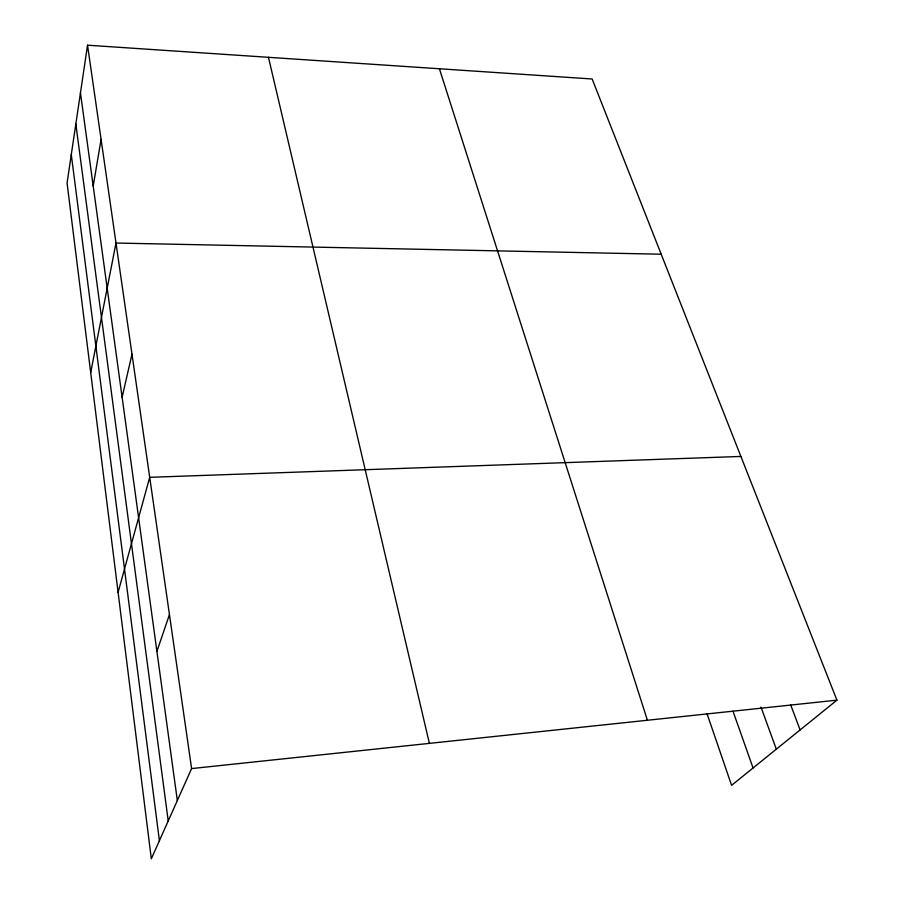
<?xml version="1.0" encoding="UTF-8"?>
<svg xmlns="http://www.w3.org/2000/svg" width="904" height="904" viewBox="0 0 904 904"><rect width="100%" height="100%" fill="white"/><g stroke="black" fill="none" stroke-linecap="round" stroke-linejoin="round"><path stroke-width="1.36" d="M87.541 45.2L67.066 183.049L151.318 858.8L191.603 768.581L87.541 45.2L592.143 78.987L836.934 700.159L731.585 785.35L707.018 713.663M93.202 186.021L101.09 139.374M90.694 372.572L115.995 243.04L661.197 254.216M122.119 397.251L131.984 354.165M118.096 592.357L149.702 477.323L740.884 456.441M156.912 651.355L169.443 614.607M191.603 768.581L836.934 700.159M790.751 705.03L800.108 729.935M760.987 707.075L776.321 749.179M733.008 711.199L753.055 767.993M439.423 68.76L647.411 720.262M268.465 57.314L429.389 743.37M80.456 92.92L177.331 800.526M75.834 124.017L168.223 820.934M71.292 154.629L159.398 840.709"/></g></svg>
